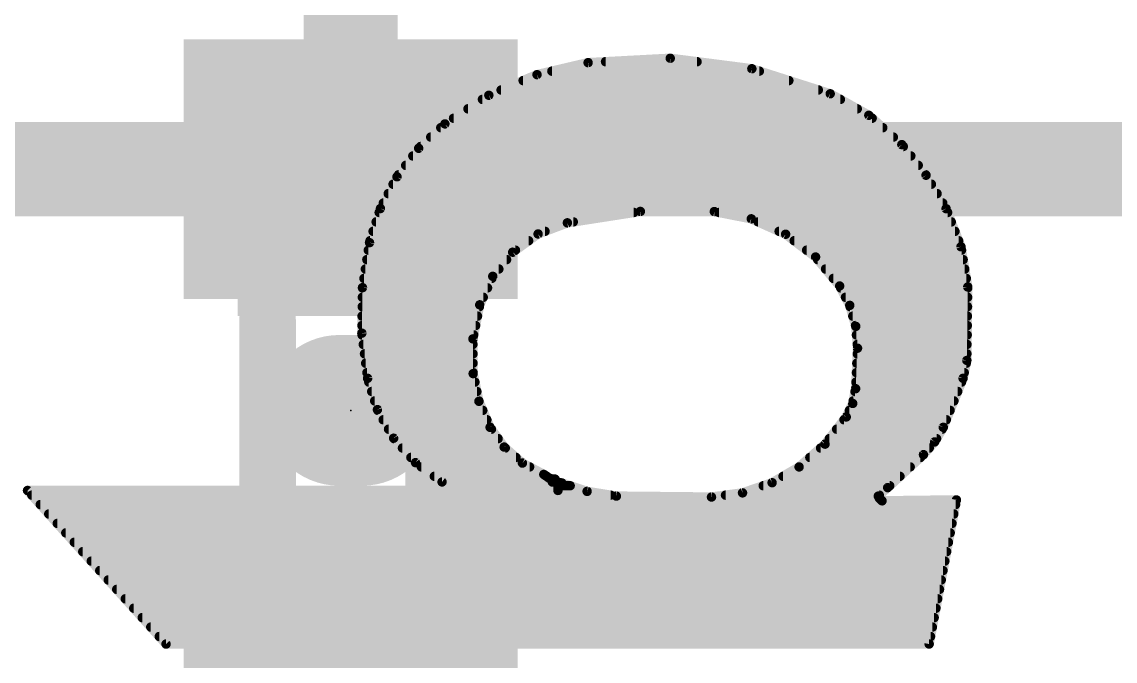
# Model space of a CAD drawing. Extents: x -15.4 to 59.8, y -10.2 to 15.4.
# Drawn here: x 6.734 to 9.681, y 3.134 to 4.857 of the extents above; entities that cross this region are included whole.
import ezdxf

# ---------------------------------------------------------------- set-up
doc = ezdxf.new("R2010")
doc.units = 0
for name, color, linetype in [('1', 12, 'CONTINUOUS'), ('21', 41, 'CONTINUOUS'), ('22', 40, 'CONTINUOUS'), ('23', 53, 'CONTINUOUS'), ('51', 53, 'CONTINUOUS')]:
    doc.layers.add(name, color=color, linetype=linetype)

# ---------------------------------------------------------------- blocks, each defined once
blk = doc.blocks.new('RECT')
blk.add_solid([(-0.5, -0.5), (0.5, -0.5), (-0.5, 0.5), (0.5, 0.5)])

msp = doc.modelspace()

# ---------------------------------------------------------------- linework, layer by layer
at = {"layer": '1', "const_width": 0.254}
for points in [[(7.62, 6.97), (7.62, 4.46)], [(7.62, 4.46), (6.365, 4.46)], [(7.62, 4.46), (10.16, 4.46)]]:
    msp.add_lwpolyline(points, dxfattribs=at)
at = {"layer": '1', "const_width": 0.127}
for points in [[(7.62, 4.5235, 1), (7.62, 4.3965)], [(7.62, 4.3965, 1), (7.62, 4.5235)], [(7.5565, 4.46, 1), (7.6835, 4.46)]]:
    msp.add_lwpolyline(points, format="xyb", dxfattribs=at)
at = {"layer": '21', "const_width": 0.4064}
msp.add_lwpolyline([(7.6505, 3.81), (7.5895, 3.81)], dxfattribs=at)
at = {"layer": '21', "const_width": 0.2032}
for points in [[(7.5895, 3.9116, 1), (7.5895, 3.7084)], [(7.6505, 3.7084, 1), (7.6505, 3.9116)]]:
    msp.add_lwpolyline(points, format="xyb", dxfattribs=at)
at = {"layer": '22', "const_width": 0.0254}
for points in [[(8.2601, 4.7473), (8.1225, 4.715)], [(8.4816, 4.7591), (8.2601, 4.7473)], [(8.3071, 4.7498), (8.5538, 4.7498)], [(8.7016, 4.7308), (8.4816, 4.7591)], [(8.1225, 4.715), (7.9924, 4.6594)], [(8.1625, 4.7244), (8.7217, 4.7244)], [(8.9129, 4.6634), (8.7016, 4.7308)], [(8.085, 4.699), (8.8013, 4.699)], [(7.9924, 4.6594), (7.874, 4.5822)], [(7.9753, 4.6482), (8.9402, 4.6482)], [(8.0256, 4.6736), (8.8809, 4.6736)], [(9.0169, 4.6054), (8.9129, 4.6634)], [(7.9363, 4.6228), (8.9857, 4.6228)], [(7.8973, 4.5974), (9.0259, 4.5974)], [(9.1059, 4.5263), (9.0169, 4.6054)], [(7.874, 4.5822), (7.8033, 4.5164)], [(7.863, 4.572), (9.0545, 4.572)], [(7.8358, 4.5466), (9.0831, 4.5466)], [(7.8033, 4.5164), (7.7449, 4.4396)], [(7.8085, 4.5212), (9.1099, 4.5212)], [(9.1712, 4.4438), (9.1059, 4.5263)], [(7.7683, 4.4704), (9.1502, 4.4704)], [(7.7876, 4.4958), (9.1301, 4.4958)], [(7.7449, 4.4396), (7.7003, 4.354)], [(7.749, 4.445), (9.1703, 4.445)], [(9.2253, 4.3536), (9.1712, 4.4438)], [(7.7344, 4.4196), (9.1857, 4.4196)], [(7.7212, 4.3942), (9.201, 4.3942)], [(7.7003, 4.354), (7.6708, 4.2621)], [(7.708, 4.3688), (9.2162, 4.3688)], [(9.2653, 4.2512), (9.2253, 4.3536)], [(7.6969, 4.3434), (8.383, 4.3434)], [(8.2042, 4.3155), (8.4011, 4.3462)], [(8.4011, 4.3462), (8.6004, 4.3459)], [(8.6004, 4.3459), (8.7, 4.3264)], [(8.6131, 4.3434), (9.2293, 4.3434)], [(8.7, 4.3264), (8.7926, 4.2848)], [(7.6806, 4.2926), (8.1439, 4.2926)], [(7.6887, 4.318), (8.2202, 4.318)], [(8.1253, 4.2856), (8.2042, 4.3155)], [(8.7186, 4.318), (9.2392, 4.318)], [(8.7752, 4.2926), (9.2491, 4.2926)], [(7.6708, 4.2621), (7.6519, 4.1408)], [(7.6724, 4.2672), (8.0997, 4.2672)], [(8.0568, 4.2364), (8.1253, 4.2856)], [(8.7926, 4.2848), (8.8734, 4.2234)], [(8.8158, 4.2672), (9.2591, 4.2672)], [(7.6676, 4.2418), (8.0643, 4.2418)], [(8.0031, 4.1712), (8.0568, 4.2364)], [(8.8492, 4.2418), (9.2669, 4.2418)], [(9.2837, 4.1427), (9.2653, 4.2512)], [(7.6637, 4.2164), (8.0403, 4.2164)], [(8.8734, 4.2234), (8.9383, 4.1453)], [(8.8793, 4.2164), (9.2712, 4.2164)], [(7.6597, 4.191), (8.0194, 4.191)], [(8.9003, 4.191), (9.2755, 4.191)], [(7.6558, 4.1656), (8.0005, 4.1656)], [(7.968, 4.0945), (8.0031, 4.1712)], [(8.9214, 4.1656), (9.2798, 4.1656)], [(8.9383, 4.1453), (8.9655, 4.093)], [(7.6519, 4.1408), (7.6502, 4.0181)], [(7.6515, 4.1148), (7.9773, 4.1148)], [(7.6519, 4.1402), (7.9889, 4.1402)], [(8.941, 4.1402), (9.2837, 4.1402)], [(8.9541, 4.1148), (9.2833, 4.1148)], [(9.2812, 3.9446), (9.2837, 4.1427)], [(7.6512, 4.0894), (7.967, 4.0894)], [(7.9496, 4.0027), (7.968, 4.0945)], [(8.9655, 4.093), (8.9818, 4.0364)], [(8.9665, 4.0894), (9.283, 4.0894)], [(7.6508, 4.064), (7.9619, 4.064)], [(8.9738, 4.064), (9.2827, 4.064)], [(7.6505, 4.0386), (7.9568, 4.0386)], [(8.9811, 4.0386), (9.2824, 4.0386)], [(8.9818, 4.0364), (8.9865, 3.9776)], [(7.6502, 4.0181), (7.6657, 3.8964)], [(7.6508, 4.0132), (7.9517, 4.0132)], [(7.9502, 3.9091), (7.9496, 4.0027)], [(8.9836, 4.0132), (9.2821, 4.0132)], [(7.654, 3.9878), (7.9497, 3.9878)], [(8.9865, 3.9776), (8.9814, 3.8684)], [(8.9857, 3.9878), (9.2817, 3.9878)], [(7.6573, 3.9624), (7.9499, 3.9624)], [(7.6605, 3.937), (7.95, 3.937)], [(8.9846, 3.937), (9.2796, 3.937)], [(8.9858, 3.9624), (9.2814, 3.9624)], [(9.271, 3.8964), (9.2812, 3.9446)], [(7.6638, 3.9116), (7.9502, 3.9116)], [(7.9659, 3.8344), (7.9502, 3.9091)], [(8.9834, 3.9116), (9.2742, 3.9116)], [(7.6657, 3.8964), (7.6921, 3.812)], [(7.6689, 3.8862), (7.955, 3.8862)], [(8.9822, 3.8862), (9.2669, 3.8862)], [(9.2177, 3.7643), (9.271, 3.8964)], [(7.6768, 3.8608), (7.9603, 3.8608)], [(8.9814, 3.8684), (8.9735, 3.8287)], [(8.9799, 3.8608), (9.2566, 3.8608)], [(7.6848, 3.8354), (7.9657, 3.8354)], [(7.9959, 3.7643), (7.9659, 3.8344)], [(8.9735, 3.8287), (8.956, 3.7922)], [(8.9748, 3.8354), (9.2464, 3.8354)], [(7.6921, 3.812), (7.7358, 3.735)], [(7.6932, 3.81), (7.9763, 3.81)], [(8.956, 3.7922), (8.8988, 3.719)], [(8.9645, 3.81), (9.2361, 3.81)], [(7.7077, 3.7846), (7.9872, 3.7846)], [(8.0338, 3.7111), (7.9959, 3.7643)], [(8.9501, 3.7846), (9.2259, 3.7846)], [(9.1944, 3.725), (9.2177, 3.7643)], [(7.7221, 3.7592), (7.9995, 3.7592)], [(7.7358, 3.735), (7.7948, 3.669)], [(7.7369, 3.7338), (8.0176, 3.7338)], [(8.9104, 3.7338), (9.1997, 3.7338)], [(8.9302, 3.7592), (9.2147, 3.7592)], [(7.7596, 3.7084), (8.0369, 3.7084)], [(8.083, 3.668), (8.0338, 3.7111)], [(8.8988, 3.719), (8.829, 3.6576)], [(8.8868, 3.7084), (9.1799, 3.7084)], [(9.1643, 3.6906), (9.1944, 3.725)], [(7.7823, 3.683), (8.0658, 3.683)], [(8.8579, 3.683), (9.1561, 3.683)], [(9.0678, 3.6017), (9.1643, 3.6906)], [(7.7948, 3.669), (7.8664, 3.617)], [(7.8105, 3.6576), (8.1025, 3.6576)], [(8.1407, 3.6373), (8.083, 3.668)], [(8.829, 3.6576), (8.7562, 3.615)], [(8.829, 3.6576), (9.1285, 3.6576)], [(7.8455, 3.6322), (8.1483, 3.6322)], [(7.8664, 3.617), (8.1636, 3.617)], [(8.1483, 3.6322), (8.1407, 3.6373)], [(8.1564, 3.6266), (8.1483, 3.6322)], [(8.1661, 3.6246), (8.1564, 3.6266)], [(8.1636, 3.617), (8.1712, 3.6246)], [(8.1712, 3.6246), (8.1661, 3.6246)], [(8.1818, 3.6135), (8.1794, 3.6105)], [(8.1853, 3.6149), (8.1818, 3.6135)], [(8.189, 3.6144), (8.1853, 3.6149)], [(8.2575, 3.5916), (8.189, 3.6144)], [(8.7562, 3.615), (8.6764, 3.5876)], [(8.7856, 3.6322), (9.1009, 3.6322)], [(8.1788, 3.5941), (6.7488, 3.5941)], [(6.7488, 3.5941), (7.1222, 3.1801)], [(8.1794, 3.6105), (8.1788, 3.6068)], [(8.1788, 3.6068), (8.1788, 3.5941)], [(8.1788, 3.6068), (8.2118, 3.6068)], [(8.3363, 3.5789), (8.2575, 3.5916)], [(8.6764, 3.5876), (8.5928, 3.5763)], [(8.7323, 3.6068), (9.0733, 3.6068)], [(9.0424, 3.5789), (9.0678, 3.6017)], [(6.7603, 3.5814), (8.3208, 3.5814)], [(6.7832, 3.556), (9.2508, 3.556)], [(8.5928, 3.5763), (8.3363, 3.5789)], [(8.6306, 3.5814), (9.0452, 3.5814)], [(9.0449, 3.5738), (9.0424, 3.5789)], [(9.0526, 3.5662), (9.0449, 3.5738)], [(9.2532, 3.5687), (9.0526, 3.5662)], [(9.1796, 3.1801), (9.2532, 3.5687)], [(6.8061, 3.5306), (9.246, 3.5306)], [(6.829, 3.5052), (9.2412, 3.5052)], [(6.8519, 3.4798), (9.2364, 3.4798)], [(6.8748, 3.4544), (9.2316, 3.4544)], [(6.8977, 3.429), (9.2267, 3.429)], [(6.9206, 3.4036), (9.2219, 3.4036)], [(6.9435, 3.3782), (9.2171, 3.3782)], [(6.9664, 3.3528), (9.2123, 3.3528)], [(6.9893, 3.3274), (9.2075, 3.3274)], [(7.0123, 3.302), (9.2027, 3.302)], [(7.0352, 3.2766), (9.1979, 3.2766)], [(7.0581, 3.2512), (9.1931, 3.2512)], [(7.081, 3.2258), (9.1883, 3.2258)], [(7.1039, 3.2004), (9.1834, 3.2004)], [(7.1222, 3.1801), (9.1796, 3.1801)]]:
    msp.add_lwpolyline(points, dxfattribs=at)
at = {"layer": '22', "const_width": 0.0127}
for points in [[(8.2598, 4.7536, 1), (8.2604, 4.741)], [(8.2616, 4.7411, 1), (8.2586, 4.7535)], [(8.3071, 4.7562, 1), (8.3071, 4.7435)], [(8.4824, 4.7654, 1), (8.4808, 4.7528)], [(8.4819, 4.7527, 1), (8.4813, 4.7654)], [(8.5538, 4.7435, 1), (8.5538, 4.7562)], [(8.121, 4.7212, 1), (8.1239, 4.7088)], [(8.1249, 4.7092, 1), (8.12, 4.7208)], [(8.1625, 4.7308, 1), (8.1625, 4.718)], [(8.7035, 4.7369, 1), (8.6997, 4.7248)], [(8.7008, 4.7245, 1), (8.7024, 4.7371)], [(8.7217, 4.718, 1), (8.7217, 4.7308)], [(8.085, 4.7054, 1), (8.085, 4.6926)], [(8.8013, 4.6926, 1), (8.8013, 4.7054)], [(7.9753, 4.6546, 1), (7.9753, 4.6418)], [(7.99, 4.6652, 1), (7.9949, 4.6536)], [(7.9959, 4.6541, 1), (7.989, 4.6647)], [(8.0256, 4.68, 1), (8.0256, 4.6673)], [(8.8809, 4.6673, 1), (8.8809, 4.68)], [(8.916, 4.6689, 1), (8.9098, 4.6579)], [(8.911, 4.6574, 1), (8.9148, 4.6694)], [(8.9402, 4.6418, 1), (8.9402, 4.6546)], [(7.9363, 4.6292, 1), (7.9363, 4.6164)], [(8.9857, 4.6164, 1), (8.9857, 4.6292)], [(7.8973, 4.6038, 1), (7.8973, 4.5911)], [(9.0211, 4.6102, 1), (9.0127, 4.6007)], [(9.0138, 4.5999, 1), (9.02, 4.611)], [(9.0259, 4.5911, 1), (9.0259, 4.6038)], [(7.863, 4.5784, 1), (7.863, 4.5656)], [(7.8705, 4.5875, 1), (7.8775, 4.5769)], [(7.8783, 4.5776, 1), (7.8697, 4.5868)], [(9.0545, 4.5656, 1), (9.0545, 4.5784)], [(7.8358, 4.553, 1), (7.8358, 4.5403)], [(9.0831, 4.5403, 1), (9.0831, 4.553)], [(7.799, 4.5211, 1), (7.8077, 4.5118)], [(7.8084, 4.5126, 1), (7.7983, 4.5203)], [(7.8085, 4.5276, 1), (7.8085, 4.5149)], [(9.1109, 4.5302, 1), (9.1009, 4.5224)], [(9.1017, 4.5216, 1), (9.1101, 4.531)], [(9.1099, 4.5149, 1), (9.1099, 4.5276)], [(7.7683, 4.4768, 1), (7.7683, 4.4641)], [(7.7876, 4.5022, 1), (7.7876, 4.4894)], [(9.1301, 4.4894, 1), (9.1301, 4.5022)], [(9.1502, 4.4641, 1), (9.1502, 4.4768)], [(7.7505, 4.4367, 1), (7.7392, 4.4426)], [(7.749, 4.4514, 1), (7.749, 4.4386)], [(9.1767, 4.4471, 1), (9.1658, 4.4406)], [(9.1662, 4.4399, 1), (9.1762, 4.4478)], [(9.1703, 4.4386, 1), (9.1703, 4.4514)], [(7.7344, 4.426, 1), (7.7344, 4.4132)], [(7.7398, 4.4435, 1), (7.7499, 4.4358)], [(9.1857, 4.4132, 1), (9.1857, 4.426)], [(7.7212, 4.4006, 1), (7.7212, 4.3879)], [(9.201, 4.3879, 1), (9.201, 4.4006)], [(7.6946, 4.357, 1), (7.7059, 4.3511)], [(7.7063, 4.3521, 1), (7.6942, 4.356)], [(7.708, 4.3752, 1), (7.708, 4.3624)], [(9.2162, 4.3624, 1), (9.2162, 4.3752)], [(9.2312, 4.3559, 1), (9.2194, 4.3513)], [(9.2199, 4.3503, 1), (9.2307, 4.3569)], [(7.6969, 4.3498, 1), (7.6969, 4.337)], [(8.383, 4.337, 1), (8.383, 4.3498)], [(8.4011, 4.3526, 1), (8.4011, 4.3399)], [(8.4021, 4.34, 1), (8.4001, 4.3525)], [(8.6016, 4.3521, 1), (8.5992, 4.3397)], [(8.6004, 4.3396, 1), (8.6004, 4.3522)], [(8.6131, 4.3498, 1), (8.6131, 4.337)], [(8.7026, 4.3321, 1), (8.6974, 4.3206)], [(8.6988, 4.3201, 1), (8.7012, 4.3326)], [(9.2293, 4.337, 1), (9.2293, 4.3498)], [(7.6806, 4.299, 1), (7.6806, 4.2862)], [(7.6887, 4.3244, 1), (7.6887, 4.3117)], [(8.1439, 4.2862, 1), (8.1439, 4.299)], [(8.2032, 4.3218, 1), (8.2052, 4.3092)], [(8.2065, 4.3096, 1), (8.2019, 4.3214)], [(8.2202, 4.3117, 1), (8.2202, 4.3244)], [(8.7186, 4.3244, 1), (8.7186, 4.3117)], [(8.7752, 4.299, 1), (8.7752, 4.2862)], [(9.2392, 4.3117, 1), (9.2392, 4.3244)], [(9.2491, 4.2862, 1), (9.2491, 4.299)], [(7.6771, 4.2611, 1), (7.6645, 4.2631)], [(7.6724, 4.2736, 1), (7.6724, 4.2608)], [(8.0997, 4.2608, 1), (8.0997, 4.2736)], [(8.1231, 4.2915, 1), (8.1276, 4.2796)], [(8.129, 4.2804, 1), (8.1216, 4.2907)], [(8.7965, 4.2899, 1), (8.7888, 4.2797)], [(8.79, 4.279, 1), (8.7952, 4.2906)], [(8.8158, 4.2736, 1), (8.8158, 4.2608)], [(9.2591, 4.2608, 1), (9.2591, 4.2736)], [(7.6676, 4.2482, 1), (7.6676, 4.2355)], [(7.6648, 4.264, 1), (7.6768, 4.2602)], [(8.0531, 4.2415, 1), (8.0605, 4.2312)], [(8.0617, 4.2323, 1), (8.0519, 4.2404)], [(8.0643, 4.2355, 1), (8.0643, 4.2482)], [(8.8492, 4.2482, 1), (8.8492, 4.2355)], [(9.2716, 4.2522, 1), (9.2591, 4.2501)], [(9.2594, 4.2488, 1), (9.2713, 4.2535)], [(9.2669, 4.2355, 1), (9.2669, 4.2482)], [(7.6637, 4.2228, 1), (7.6637, 4.21)], [(8.0403, 4.21, 1), (8.0403, 4.2228)], [(8.8783, 4.2274, 1), (8.8686, 4.2193)], [(8.8696, 4.2183, 1), (8.8773, 4.2284)], [(8.8793, 4.2228, 1), (8.8793, 4.21)], [(9.2712, 4.21, 1), (9.2712, 4.2228)], [(7.6597, 4.1974, 1), (7.6597, 4.1846)], [(8.0194, 4.1846, 1), (8.0194, 4.1974)], [(8.9003, 4.1974, 1), (8.9003, 4.1846)], [(9.2755, 4.1846, 1), (9.2755, 4.1974)], [(7.6558, 4.172, 1), (7.6558, 4.1593)], [(7.9982, 4.1753, 1), (8.008, 4.1672)], [(8.0089, 4.1686, 1), (7.9973, 4.1739)], [(8.0005, 4.1593, 1), (8.0005, 4.172)], [(8.9214, 4.172, 1), (8.9214, 4.1593)], [(8.9439, 4.1482, 1), (8.9327, 4.1424)], [(9.2798, 4.1593, 1), (9.2798, 4.172)], [(7.6515, 4.1212, 1), (7.6515, 4.1084)], [(7.6582, 4.1408, 1), (7.6455, 4.1409)], [(7.6519, 4.1466, 1), (7.6519, 4.1338)], [(7.6456, 4.1418, 1), (7.6582, 4.1399)], [(7.9773, 4.1084, 1), (7.9773, 4.1212)], [(7.9889, 4.1338, 1), (7.9889, 4.1466)], [(8.9334, 4.1412, 1), (8.9432, 4.1494)], [(8.941, 4.1466, 1), (8.941, 4.1338)], [(8.9541, 4.1212, 1), (8.9541, 4.1084)], [(9.29, 4.1426, 1), (9.2774, 4.1428)], [(9.2774, 4.1416, 1), (9.29, 4.1438)], [(9.2833, 4.1084, 1), (9.2833, 4.1212)], [(9.2837, 4.1338, 1), (9.2837, 4.1466)], [(7.6512, 4.0958, 1), (7.6512, 4.0831)], [(7.9622, 4.0971, 1), (7.9738, 4.0919)], [(7.9742, 4.0933, 1), (7.9618, 4.0957)], [(7.967, 4.0831, 1), (7.967, 4.0958)], [(8.9716, 4.0948, 1), (8.9594, 4.0912)], [(8.9598, 4.0901, 1), (8.9711, 4.0959)], [(8.9665, 4.0958, 1), (8.9665, 4.0831)], [(9.283, 4.0831, 1), (9.283, 4.0958)], [(7.6508, 4.0704, 1), (7.6508, 4.0576)], [(7.9619, 4.0576, 1), (7.9619, 4.0704)], [(8.9738, 4.0704, 1), (8.9738, 4.0576)], [(9.2827, 4.0576, 1), (9.2827, 4.0704)], [(7.6505, 4.045, 1), (7.6505, 4.0323)], [(7.9568, 4.0323, 1), (7.9568, 4.045)], [(8.9811, 4.045, 1), (8.9811, 4.0323)], [(8.9881, 4.0369, 1), (8.9754, 4.0358)], [(8.9757, 4.0346, 1), (8.9879, 4.0381)], [(9.2824, 4.0323, 1), (9.2824, 4.045)], [(7.6438, 4.0182, 1), (7.6565, 4.018)], [(7.6565, 4.0189, 1), (7.6439, 4.0173)], [(7.6508, 4.0196, 1), (7.6508, 4.0069)], [(7.956, 4.0028, 1), (7.9433, 4.0027)], [(7.9434, 4.004, 1), (7.9558, 4.0015)], [(7.9517, 4.0069, 1), (7.9517, 4.0196)], [(8.9836, 4.0196, 1), (8.9836, 4.0069)], [(9.2821, 4.0069, 1), (9.2821, 4.0196)], [(7.654, 3.9941, 1), (7.654, 3.9815)], [(7.9497, 3.9815, 1), (7.9497, 3.9941)], [(8.9857, 3.9941, 1), (8.9857, 3.9815)], [(8.9802, 3.9771, 1), (8.9928, 3.9781)], [(8.9928, 3.9773, 1), (8.9802, 3.9779)], [(9.2817, 3.9815, 1), (9.2817, 3.9941)], [(7.6573, 3.9688, 1), (7.6573, 3.9561)], [(7.6605, 3.9434, 1), (7.6605, 3.9307)], [(7.9499, 3.9561, 1), (7.9499, 3.9688)], [(7.95, 3.9307, 1), (7.95, 3.9434)], [(8.9846, 3.9434, 1), (8.9846, 3.9307)], [(8.9858, 3.9688, 1), (8.9858, 3.9561)], [(9.2749, 3.9447, 1), (9.2875, 3.9445)], [(9.2874, 3.9433, 1), (9.275, 3.9459)], [(9.2796, 3.9307, 1), (9.2796, 3.9434)], [(9.2814, 3.9561, 1), (9.2814, 3.9688)], [(7.6638, 3.9179, 1), (7.6638, 3.9053)], [(7.9564, 3.9104, 1), (7.944, 3.9078)], [(7.9502, 3.9053, 1), (7.9502, 3.9179)], [(8.9834, 3.9179, 1), (8.9834, 3.9053)], [(9.2742, 3.9053, 1), (9.2742, 3.9179)], [(7.6718, 3.8983, 1), (7.6596, 3.8945)], [(7.6594, 3.8956, 1), (7.672, 3.8972)], [(7.6689, 3.8925, 1), (7.6689, 3.8799)], [(7.9439, 3.9091, 1), (7.9565, 3.9091)], [(7.955, 3.8799, 1), (7.955, 3.8925)], [(8.9822, 3.8925, 1), (8.9822, 3.8799)], [(9.2648, 3.8977, 1), (9.2772, 3.8951)], [(9.2769, 3.894, 1), (9.2651, 3.8988)], [(9.2669, 3.8799, 1), (9.2669, 3.8925)], [(7.6768, 3.8672, 1), (7.6768, 3.8545)], [(7.9603, 3.8545, 1), (7.9603, 3.8672)], [(8.9799, 3.8672, 1), (8.9799, 3.8545)], [(8.9751, 3.8687, 1), (8.9877, 3.8681)], [(8.9876, 3.8672, 1), (8.9752, 3.8696)], [(9.2566, 3.8545, 1), (9.2566, 3.8672)], [(7.6848, 3.8418, 1), (7.6848, 3.8291)], [(7.9717, 3.8369, 1), (7.96, 3.8319)], [(7.9597, 3.8331, 1), (7.9721, 3.8357)], [(7.9657, 3.8291, 1), (7.9657, 3.8418)], [(8.9672, 3.83, 1), (8.9797, 3.8275)], [(8.9792, 3.826, 1), (8.9677, 3.8315)], [(8.9748, 3.8418, 1), (8.9748, 3.8291)], [(9.2464, 3.8291, 1), (9.2464, 3.8418)], [(7.6977, 3.8151, 1), (7.6866, 3.8088)], [(7.6861, 3.8101, 1), (7.6982, 3.8138)], [(7.6932, 3.8163, 1), (7.6932, 3.8037)], [(7.9763, 3.8037, 1), (7.9763, 3.8163)], [(8.961, 3.7883, 1), (8.951, 3.7961)], [(8.9645, 3.8163, 1), (8.9645, 3.8037)], [(9.2361, 3.8037, 1), (9.2361, 3.8163)], [(7.7077, 3.791, 1), (7.7077, 3.7783)], [(7.9872, 3.7783, 1), (7.9872, 3.791)], [(8.0011, 3.768, 1), (7.9907, 3.7606)], [(7.9901, 3.7618, 1), (8.0017, 3.7668)], [(8.9501, 3.791, 1), (8.9501, 3.7783)], [(8.9503, 3.7949, 1), (8.9617, 3.7895)], [(9.2118, 3.7667, 1), (9.2236, 3.7619)], [(9.2232, 3.7611, 1), (9.2122, 3.7675)], [(9.2259, 3.7783, 1), (9.2259, 3.791)], [(7.7221, 3.7656, 1), (7.7221, 3.7529)], [(7.7406, 3.7392, 1), (7.7311, 3.7308)], [(7.7303, 3.7319, 1), (7.7414, 3.7381)], [(7.7369, 3.7401, 1), (7.7369, 3.7275)], [(7.9995, 3.7529, 1), (7.9995, 3.7656)], [(8.0176, 3.7275, 1), (8.0176, 3.7401)], [(8.9104, 3.7401, 1), (8.9104, 3.7275)], [(8.9302, 3.7656, 1), (8.9302, 3.7529)], [(9.1997, 3.7275, 1), (9.1997, 3.7401)], [(9.2147, 3.7529, 1), (9.2147, 3.7656)], [(7.7596, 3.7147, 1), (7.7596, 3.7021)], [(8.038, 3.7158, 1), (8.0297, 3.7063)], [(8.0287, 3.7074, 1), (8.039, 3.7148)], [(8.0369, 3.7021, 1), (8.0369, 3.7147)], [(8.8868, 3.7147, 1), (8.8868, 3.7021)], [(8.8938, 3.7229, 1), (8.9038, 3.715)], [(8.903, 3.7142, 1), (8.8946, 3.7237)], [(9.1799, 3.7021, 1), (9.1799, 3.7147)], [(9.189, 3.7282, 1), (9.1999, 3.7217)], [(9.1992, 3.7208, 1), (9.1897, 3.7291)], [(7.7823, 3.6894, 1), (7.7823, 3.6767)], [(8.0658, 3.6767, 1), (8.0658, 3.6894)], [(8.8579, 3.6894, 1), (8.8579, 3.6767)], [(9.1561, 3.6767, 1), (9.1561, 3.6894)], [(9.1595, 3.6948, 1), (9.1691, 3.6864)], [(9.1686, 3.6859, 1), (9.16, 3.6953)], [(7.7985, 3.6742, 1), (7.7911, 3.6639)], [(7.7901, 3.6648, 1), (7.7995, 3.6733)], [(7.8105, 3.6639, 1), (7.8105, 3.6513)], [(8.086, 3.6736, 1), (8.08, 3.6624)], [(8.0788, 3.6632, 1), (8.0872, 3.6727)], [(8.1025, 3.6513, 1), (8.1025, 3.6639)], [(8.8248, 3.6624, 1), (8.8332, 3.6528)], [(8.829, 3.6639, 1), (8.829, 3.6513)], [(8.8322, 3.6521, 1), (8.8258, 3.6631)], [(9.1285, 3.6513, 1), (9.1285, 3.6639)], [(7.8455, 3.6385, 1), (7.8455, 3.6259)], [(7.8664, 3.6233, 1), (7.8664, 3.6107)], [(7.8627, 3.6119, 1), (7.8701, 3.6221)], [(8.1442, 3.6426, 1), (8.1372, 3.632)], [(8.1377, 3.6317, 1), (8.1437, 3.6429)], [(8.1519, 3.6374, 1), (8.1447, 3.627)], [(8.1448, 3.6269, 1), (8.1518, 3.6375)], [(8.1483, 3.6259, 1), (8.1483, 3.6385)], [(8.1577, 3.6328, 1), (8.1552, 3.6204)], [(8.1528, 3.6214, 1), (8.16, 3.6318)], [(8.1591, 3.6215, 1), (8.1681, 3.6125)], [(8.1661, 3.6309, 1), (8.1661, 3.6183)], [(8.1636, 3.6107, 1), (8.1636, 3.6233)], [(8.1648, 3.6184, 1), (8.1674, 3.6308)], [(8.1757, 3.6201, 1), (8.1667, 3.6291)], [(8.1712, 3.6183, 1), (8.1712, 3.6309)], [(8.1794, 3.6194, 1), (8.1841, 3.6076)], [(8.1867, 3.6095, 1), (8.1768, 3.6174)], [(8.1861, 3.6212, 1), (8.1844, 3.6086)], [(8.191, 3.6204, 1), (8.187, 3.6084)], [(8.1876, 3.609, 1), (8.1829, 3.6208)], [(8.1882, 3.6081, 1), (8.1898, 3.6207)], [(8.753, 3.6205, 1), (8.7594, 3.6095)], [(8.7582, 3.609, 1), (8.7541, 3.621)], [(8.7856, 3.6385, 1), (8.7856, 3.6259)], [(9.1009, 3.6259, 1), (9.1009, 3.6385)], [(6.7535, 3.5984, 1), (6.7441, 3.5898)], [(6.7488, 3.6004, 1), (6.7488, 3.5878)], [(8.1788, 3.6132, 1), (8.1788, 3.6005)], [(8.1725, 3.6078, 1), (8.1851, 3.6058)], [(8.1852, 3.6068, 1), (8.1725, 3.6068)], [(8.1725, 3.5941, 1), (8.1852, 3.5941)], [(8.1744, 3.6145, 1), (8.1844, 3.6066)], [(8.1857, 3.6095, 1), (8.1731, 3.6115)], [(8.1788, 3.5878, 1), (8.1788, 3.6004)], [(8.2118, 3.6005, 1), (8.2118, 3.6132)], [(8.2585, 3.5979, 1), (8.2565, 3.5853)], [(8.2555, 3.5856, 1), (8.2595, 3.5976)], [(8.6743, 3.5936, 1), (8.6785, 3.5816)], [(8.6773, 3.5813, 1), (8.6756, 3.5939)], [(8.7323, 3.6132, 1), (8.7323, 3.6005)], [(9.0635, 3.6064, 1), (9.0721, 3.597)], [(9.072, 3.597, 1), (9.0636, 3.6064)], [(9.0733, 3.6005, 1), (9.0733, 3.6132)], [(6.7603, 3.5878, 1), (6.7603, 3.5751)], [(6.7832, 3.5623, 1), (6.7832, 3.5497)], [(8.3208, 3.5751, 1), (8.3208, 3.5878)], [(8.3364, 3.5852, 1), (8.3362, 3.5726)], [(8.3353, 3.5726, 1), (8.3373, 3.5852)], [(8.592, 3.5826, 1), (8.5936, 3.57)], [(8.5927, 3.57, 1), (8.5929, 3.5826)], [(8.6306, 3.5878, 1), (8.6306, 3.5751)], [(9.0481, 3.5817, 1), (9.0367, 3.5761)], [(9.0382, 3.5836, 1), (9.0466, 3.5742)], [(9.0494, 3.5783, 1), (9.0404, 3.5693)], [(9.0392, 3.571, 1), (9.0506, 3.5766)], [(9.0452, 3.5751, 1), (9.0452, 3.5878)], [(9.0525, 3.5725, 1), (9.0527, 3.5599)], [(9.0481, 3.5617, 1), (9.0571, 3.5707)], [(9.2594, 3.5675, 1), (9.247, 3.5699)], [(9.2508, 3.5497, 1), (9.2508, 3.5623)], [(9.2533, 3.5624, 1), (9.2531, 3.575)], [(6.8061, 3.537, 1), (6.8061, 3.5243)], [(9.246, 3.5243, 1), (9.246, 3.537)], [(6.829, 3.5116, 1), (6.829, 3.4989)], [(9.2412, 3.4989, 1), (9.2412, 3.5116)], [(6.8519, 3.4861, 1), (6.8519, 3.4735)], [(9.2364, 3.4735, 1), (9.2364, 3.4861)], [(6.8748, 3.4607, 1), (6.8748, 3.4481)], [(9.2316, 3.4481, 1), (9.2316, 3.4607)], [(6.8977, 3.4354, 1), (6.8977, 3.4227)], [(9.2267, 3.4227, 1), (9.2267, 3.4354)], [(6.9206, 3.4099, 1), (6.9206, 3.3973)], [(6.9435, 3.3845, 1), (6.9435, 3.3719)], [(9.2171, 3.3719, 1), (9.2171, 3.3845)], [(9.2219, 3.3973, 1), (9.2219, 3.4099)], [(6.9664, 3.3592, 1), (6.9664, 3.3465)], [(9.2123, 3.3465, 1), (9.2123, 3.3592)], [(6.9893, 3.3338, 1), (6.9893, 3.3211)], [(9.2075, 3.3211, 1), (9.2075, 3.3338)], [(7.0123, 3.3083, 1), (7.0123, 3.2957)], [(9.2027, 3.2957, 1), (9.2027, 3.3083)], [(7.0352, 3.283, 1), (7.0352, 3.2703)], [(9.1979, 3.2703, 1), (9.1979, 3.283)], [(7.0581, 3.2576, 1), (7.0581, 3.2449)], [(9.1931, 3.2449, 1), (9.1931, 3.2576)], [(7.081, 3.2321, 1), (7.081, 3.2195)], [(7.1039, 3.2067, 1), (7.1039, 3.1941)], [(9.1834, 3.1941, 1), (9.1834, 3.2067)], [(9.1883, 3.2195, 1), (9.1883, 3.2321)], [(7.1222, 3.1865, 1), (7.1222, 3.1738)], [(7.1175, 3.1758, 1), (7.1269, 3.1844)], [(9.1734, 3.1813, 1), (9.1858, 3.1789)], [(9.1796, 3.1738, 1), (9.1796, 3.1865)]]:
    msp.add_lwpolyline(points, format="xyb", dxfattribs=at)
at = {"layer": '23'}
msp.add_point((7.62, 3.81), dxfattribs=at)
at = {"layer": '51', "const_width": 0.1524}
for points in [[(7.396, 3.565), (7.396, 4.055)], [(7.844, 4.055), (7.844, 3.565)]]:
    msp.add_lwpolyline(points, dxfattribs=at)
at = {"layer": '51', "const_width": 0.0762}
for points in [[(7.4341, 4.055, 1), (7.3579, 4.055)], [(7.8821, 4.055, 1), (7.8059, 4.055)], [(7.3579, 3.565, 1), (7.4341, 3.565)], [(7.8059, 3.565, 1), (7.8821, 3.565)]]:
    msp.add_lwpolyline(points, format="xyb", dxfattribs=at)

# ---------------------------------------------------------------- block references
at = {"layer": '1', "xscale": 0.7, "yscale": 0.9, "rotation": 270}
for p in [(7.62, 4.46), (7.62, 3.16)]:
    msp.add_blockref('RECT', p, dxfattribs=at)
at = {"layer": '51', "xscale": 0.3, "yscale": 0.5999, "rotation": 270}
for p in [(7.6152, 4.214), (7.6152, 3.4012)]:
    msp.add_blockref('RECT', p, dxfattribs=at)

doc.saveas('drawing.dxf')
